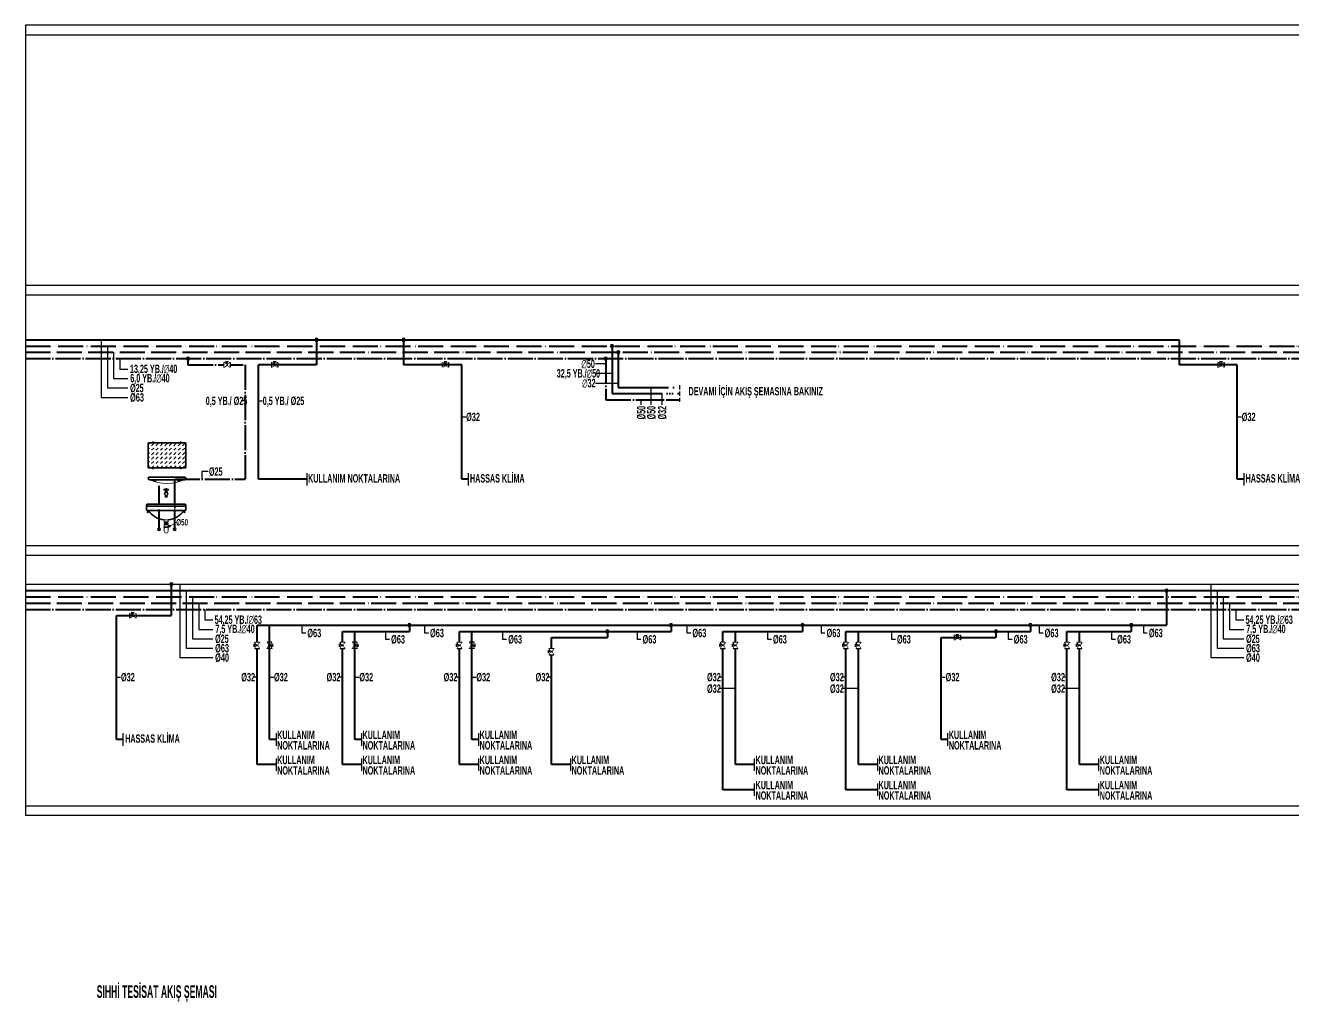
# Model space of a CAD drawing. Header units: centimetres. Extents: x 405464 to 563355, y 50011 to 66875.
# Drawn here: x 519320 to 522351, y 52936 to 55271 of the extents above; entities that cross this region are included whole.
import ezdxf
from ezdxf.enums import TextEntityAlignment as Align

# ---------------------------------------------------------------- set-up
doc = ezdxf.new("R2010")
doc.units = ezdxf.units.CM
for name, pattern in [('SICAKSU1', [75, 60, -6, 0, -3, 0, -6]), ('SIRKUL-1', [78, 60, -6, 0, -3, 0, -3, 0, -6]), ('SOGUKSU1', [72, 60, -6, 0, -6])]:
    doc.linetypes.add(name, pattern=pattern)
doc.layers.add('0-KRCN DI SU', color=41, linetype='D')
for name, color, linetype, lineweight in [('0-KRCN-IST-KÜRESEL VANA', 4, 'Continuous', 25), ('0-KRCN-SHT YUMUŞAK SU ÇAP', 201, 'Continuous', 30), ('0-KRCN-SHT-02CIHAZ', 132, 'Continuous', 25), ('0-KRCN-SHT-03CIHAZ', 120, 'Continuous', 30), ('0-KRCN-SHT-KÜRESEL VANA', 4, 'Continuous', 25), ('0-KRCN-SHT-LAVABO', 171, 'Continuous', 35), ('0-KRCN-SHT-PİSSU-BORU', 220, 'PISSU_LINE50', 40), ('0-KRCN-SHT-PROSES-BORU', 1, '0-Y_LINE', 40), ('0-KRCN-SHT-SICAKSU', 50, 'SICAKSU1', 40), ('0-KRCN-SHT-SIRKULASYON', 145, 'SIRKUL-1', 40), ('0-KRCN-SHT-SOGUKSU', 141, 'SOGUKSU1', 40), ('0-KRCN-SHT-YAZI-ÇAP-TEMSU', 81, 'Continuous', 30)]:
    doc.layers.add(name, color=color, linetype=linetype, lineweight=lineweight)
doc.styles.add('BORU', font='AGENCYR.TTF')
doc.styles.add('CAP', font='ARIALNB.TTF')
doc.styles.add('MUF', font='isocpeur.ttf')
doc.styles.get("Standard").update_dxf_attribs({"font": 'arial.ttf'})
doc.linetypes.add('0-Y_LINE', pattern='A,100,-0.5,["Y",BORU,S=9,R=0,X=0,Y=-4.5],-5', length=105.5)
doc.linetypes.add('D', pattern='A,12,-1,["D",Standard,S=1,R=0,X=-0.1,Y=-0.5],-1.6', length=14.6)
doc.linetypes.add('PISSU_LINE50', pattern='A,50,-10,["C",MUF,S=10,R=0,X=1,Y=-5],0', length=60)

# ---------------------------------------------------------------- blocks, each defined once
blk = doc.blocks.new('0-MEK-SHT-ZKLN-LAV.MUSLUKLU-60')
at = {"layer": '0-KRCN-SHT-LAVABO', "color": 120, "linetype": 'Continuous', "lineweight": 20}
for p, q in [((-23.8, 182.5), (-23.8, 180.4)), ((-22.4, 182.5), (-23.8, 182.5)), ((-22.4, 180.4), (-22.4, 182.5)), ((20.1, 180.4), (20.1, 182.5)), ((20.1, 182.5), (21.5, 182.5)), ((21.5, 182.5), (21.5, 180.4)), ((-31.1, 177.5), (-29.1, 179.5)), ((-31.1, 170.4), (-29.1, 172.4)), ((-31.1, 163.3), (-29.1, 165.4)), ((-25.6, 176), (-22, 179.5)), ((-25.6, 168.9), (-22, 172.4)), ((-25.6, 161.8), (-22, 165.4)), ((-23.8, 180.4), (-22.4, 180.4)), ((-18.5, 176), (-15, 179.5)), ((-18.5, 168.9), (-15, 172.4)), ((-18.5, 161.8), (-15, 165.4)), ((-11.4, 176), (-7.9, 179.5)), ((-11.4, 168.9), (-7.9, 172.4)), ((-11.4, 161.8), (-7.9, 165.4)), ((-4.4, 176), (-0.8, 179.5)), ((-4.4, 168.9), (-0.8, 172.4)), ((-4.4, 161.8), (-0.8, 165.4)), ((2.7, 176), (6.2, 179.5)), ((2.7, 168.9), (6.2, 172.4)), ((2.7, 161.8), (6.2, 165.4)), ((9.8, 176), (13.3, 179.5)), ((9.8, 168.9), (13.3, 172.4)), ((9.8, 161.8), (13.3, 165.4)), ((16.8, 176), (20.4, 179.5)), ((16.8, 168.9), (20.4, 172.4)), ((16.8, 161.8), (20.4, 165.4)), ((21.5, 180.4), (20.1, 180.4)), ((23.9, 176), (27.5, 179.5)), ((23.9, 168.9), (27.5, 172.4)), ((23.9, 161.8), (27.5, 165.4)), ((-31.1, 156.3), (-29.1, 158.3)), ((-31.1, 149.2), (-29.1, 151.2)), ((-31.1, 142.1), (-29.1, 144.1)), ((-25.6, 154.8), (-22, 158.3)), ((-25.6, 147.7), (-22, 151.2)), ((-25.2, 141), (-22, 144.1)), ((-23.8, 139.5), (-23.8, 141.6)), ((-23.8, 141.6), (-22.4, 141.6)), ((-22.4, 141.6), (-22.4, 139.5)), ((-18.5, 154.8), (-15, 158.3)), ((-18.5, 147.7), (-15, 151.2)), ((-18.1, 141), (-15, 144.1)), ((-11.4, 154.8), (-7.9, 158.3)), ((-11.4, 147.7), (-7.9, 151.2)), ((-11, 141), (-7.9, 144.1)), ((-4.4, 154.8), (-0.8, 158.3)), ((-4.4, 147.7), (-0.8, 151.2)), ((-4, 141), (-0.8, 144.1)), ((2.7, 154.8), (6.2, 158.3)), ((2.7, 147.7), (6.2, 151.2)), ((3.1, 141), (6.2, 144.1)), ((9.8, 154.8), (13.3, 158.3)), ((9.8, 147.7), (13.3, 151.2)), ((10.2, 141), (13.3, 144.1)), ((16.8, 154.8), (20.4, 158.3)), ((16.8, 147.7), (20.4, 151.2)), ((17.2, 141), (20.4, 144.1)), ((21.5, 141.6), (20.1, 141.6)), ((20.1, 141.6), (20.1, 139.5)), ((21.5, 139.5), (21.5, 141.6)), ((23.9, 154.8), (27.5, 158.3)), ((23.9, 147.7), (27.5, 151.2)), ((24.3, 141), (27.5, 144.1)), ((-22.4, 139.5), (-23.8, 139.5)), ((20.1, 139.5), (21.5, 139.5)), ((-4.3, 102.2), (-5.3, 99.2)), ((-0.7, 102.6), (-3.8, 102.6)), ((-3.7, 106), (-3.7, 106.8)), ((-3.7, 106), (-3.7, 105.3)), ((-3.3, 103.6), (-3.6, 103.4)), ((-3.6, 103.4), (-3.6, 103.2)), ((-0.9, 103.2), (-3.6, 103.2)), ((-3.5, 107.4), (-3.3, 107.4)), ((-3.5, 104.7), (-3.1, 104.7)), ((-3.3, 107.7), (-3.1, 107.7)), ((-3.3, 107.4), (-2.1, 107.4)), ((-1.2, 103.6), (-3.3, 103.6)), ((-1.4, 107.7), (-3.1, 107.7)), ((-3.1, 104.7), (-1.4, 104.7)), ((-3.1, 104.7), (-3.1, 103.6)), ((-1.9, 108), (-2.6, 108)), ((-2.6, 108), (-2.6, 108)), ((-1.2, 107.4), (-2.1, 107.4)), ((-1.9, 108), (-1.9, 108)), ((-1.2, 107.7), (-1.4, 107.7)), ((-1.1, 104.7), (-1.4, 104.7)), ((-1.4, 104.7), (-1.4, 103.6)), ((-1.1, 107.4), (-1.2, 107.4)), ((-1.2, 103.6), (-0.9, 103.4)), ((-0.9, 103.4), (-0.9, 103.2)), ((-0.8, 106), (-0.8, 106.8)), ((-0.8, 106), (-0.8, 105.3)), ((0.8, 99.2), (-0.2, 102.2)), ((-5.1, 98.7), (-3.8, 97.8)), ((-3.8, 94.1), (-4.1, 96.2)), ((-0.4, 96.2), (-4.1, 96.2)), ((-3.9, 94.6), (-0.6, 94.6)), ((-3.8, 96.2), (-3.8, 100)), ((-3.8, 96.8), (-0.7, 96.8)), ((-3.8, 94.1), (-0.7, 94.1)), ((-0.7, 96.2), (-0.7, 100)), ((-0.7, 97.8), (0.6, 98.7)), ((-0.7, 94.1), (-0.4, 96.2)), ((-5.8, 46.3), (-5.8, 46.1)), ((-5.3, 55.3), (-5.3, 57.9)), ((-5.3, 49.3), (-5.3, 46.8)), ((0.7, 46.8), (-5.3, 46.8)), ((-5.3, 45.6), (0.7, 45.6)), ((-5.3, 45.6), (-5.3, 39.8)), ((-5.2, 52.7), (-5.2, 52.5)), ((-5.2, 50.5), (-5.2, 50.3)), ((0.2, 54.8), (-4.8, 54.8)), ((0.2, 49.8), (-4.8, 49.8)), ((0.2, 53.2), (-4.7, 53.2)), ((-4.7, 52), (0.2, 52)), ((0.2, 51), (-4.7, 51)), ((-4.7, 49.8), (0.2, 49.8)), ((-4.3, 54.8), (-4.3, 53.2)), ((-4.3, 52), (-4.3, 51)), ((-0.3, 54.8), (-0.3, 53.2)), ((-0.3, 52), (-0.3, 51)), ((0.7, 57.9), (0.7, 55.3)), ((0.7, 52.5), (0.7, 52.7)), ((0.7, 50.3), (0.7, 50.5)), ((0.7, 46.8), (0.7, 49.3)), ((0.7, 39.8), (0.7, 45.6)), ((1.2, 46.1), (1.2, 46.3)), ((-2.3, 36.8), (-2.3, 36.8))]:
    blk.add_line(p, q, dxfattribs=at)
at = {"layer": '0-KRCN-SHT-LAVABO', "linetype": 'Continuous'}
for p, q in [((-31.1, 181), (-31.1, 141)), ((28.9, 181), (-31.1, 181)), ((28.9, 141), (28.9, 181)), ((-31.1, 141), (28.9, 141)), ((-31.1, 124.1), (-31.1, 123.9)), ((27, 126), (-29.2, 126)), ((-29.2, 122), (27, 122)), ((28.9, 123.9), (28.9, 124.1)), ((-33.8, 81), (-33.8, 75)), ((-31.8, 83), (27.2, 83)), ((29.2, 81), (29.2, 75)), ((-33.8, 78), (-33.8, 75)), ((-32.3, 71.4), (-32.3, 69.6)), ((-30.8, 71.4), (-32.3, 71.4)), ((-32.3, 69.6), (-30.8, 69.6)), ((27.2, 80), (-31.8, 80)), ((-31.8, 73), (27.2, 73)), ((-30.8, 69.6), (-30.8, 71.4)), ((26.3, 69.6), (26.3, 71.4)), ((26.3, 71.4), (27.7, 71.4)), ((27.7, 69.6), (26.3, 69.6)), ((27.7, 71.4), (27.7, 69.6)), ((29.2, 75), (29.2, 78))]:
    blk.add_line(p, q, dxfattribs=at)
at = {"layer": '0-KRCN-SHT-LAVABO', "color": 120, "lineweight": 20}
blk.add_line((3.5, 47.7), (14.2, 53.7), dxfattribs=at)
at = {"layer": '0-KRCN-SHT-LAVABO', "color": 120, "linetype": 'Continuous', "lineweight": 20}
for centre in [(-19.9, 119.3), (17.6, 119.3)]:
    blk.add_circle(centre, 0.409, dxfattribs=at)
at = {"layer": '0-KRCN-SHT-LAVABO', "linetype": 'Continuous'}
for centre in [(-13.5, 42.9), (11.3, 42.9)]:
    blk.add_circle(centre, 1.84, dxfattribs=at)
for centre, radius, start, end in [((-29.2, 124.1), 1.9, 90, 180), ((-29.2, 123.9), 1.9, 180, 270), ((27, 124.1), 1.9, 0, 90), ((27, 123.9), 1.9, 270, 0), ((-31.8, 81), 2, 90, 180), ((27.2, 81), 2, 0, 90), ((-31.8, 78), 2, 90, 180), ((-31.8, 75), 2, 180, 270), ((-2.3, 92), 34.3, 213.6941, 264.9756), ((-2.3, 92), 34.3, 275.0244, 326.3059), ((27.2, 78), 2, 0, 90), ((27.2, 75), 2, 270, 0)]:
    blk.add_arc(centre, radius, start, end, dxfattribs=at)
at = {"layer": '0-KRCN-SHT-LAVABO', "color": 120, "linetype": 'Continuous', "lineweight": 20}
for centre, radius, start, end in [((-1.1, 188.2), 72.1, 246.4775, 293.4812), ((-20.1, 118.8), 1.62, 339.8952, 169.616), ((-5.3, 106), 0.843, 54.2766, 180), ((-5.3, 106), 0.843, 180, 305.7234), ((-4.3, 107.6), 0.963, 239.9637, 304.3026), ((-4.3, 104.5), 0.963, 55.6974, 122.8475), ((-3.8, 102.1), 0.5, 90, 162), ((-3.1, 102.6), 0.781, 131.2718, 180.0396), ((-2.3, 100), 1.54, 0, 180), ((-1.4, 106), 2.41, 146.633, 162.6726), ((-1.4, 106), 2.41, 197.4576, 213.367), ((-3.6, 103.1), 0.12, 90, 131.2718), ((-3.3, 107.5), 0.15, 90, 270), ((-2.3, 106.8), 1.26, 106.6015, 134.4153), ((-2.3, 106), 0.843, 0, 180), ((-2.3, 106), 0.843, 180, 0), ((-2.3, 106), 2.05, 90, 100.1642), ((-2.3, 106), 2.05, 79.8358, 90), ((-2.3, 106.8), 1.26, 45.5847, 73.3985), ((-1.2, 107.5), 0.15, 270, 90), ((-3.1, 106), 2.41, 17.4576, 33.367), ((-3.1, 106), 2.41, 326.633, 342.5424), ((-0.9, 103.1), 0.12, 48.7282, 90), ((-1.4, 102.6), 0.781, 359.9604, 48.7282), ((-0.2, 107.6), 0.963, 235.6974, 300.0363), ((-0.2, 104.5), 0.963, 59.9637, 124.3026), ((-0.7, 102.1), 0.5, 18, 90), ((0.8, 106), 0.843, 0, 125.7234), ((0.8, 106), 0.843, 234.2766, 0), ((17.7, 118.8), 1.62, 10.384, 200.1048), ((-4.8, 99.1), 0.5, 162, 234), ((0.3, 99.1), 0.5, 306, 18), ((-5.3, 46.3), 0.5, 90, 180), ((-5.3, 46.1), 0.5, 180, 270), ((-4.8, 55.3), 0.5, 180, 270), ((-4.8, 49.3), 0.5, 90, 180), ((-4.7, 52.7), 0.5, 90, 180), ((-4.7, 52.5), 0.5, 180, 270), ((-4.7, 50.5), 0.5, 90, 180), ((-4.7, 50.3), 0.5, 180, 270), ((-2.3, 92), 34.3, 266.6528, 273.3472), ((0.2, 55.3), 0.5, 270, 0), ((0.2, 52.7), 0.5, 0, 90), ((0.2, 52.5), 0.5, 270, 0), ((0.2, 50.5), 0.5, 0, 90), ((0.2, 50.3), 0.5, 270, 0), ((0.2, 49.3), 0.5, 0, 90), ((0.7, 46.3), 0.5, 0, 90), ((0.7, 46.1), 0.5, 270, 0), ((-2.3, 39.8), 3, 180, 270), ((-2.3, 39.8), 3, 270, 0)]:
    blk.add_arc(centre, radius, start, end, dxfattribs=at)
at = {"layer": '0-KRCN-SHT-PİSSU-BORU', "ltscale": 0.5}
blk.add_line((0.7, 48.2), (2, 48.2), dxfattribs=at)
blk.add_arc((2, 46.2), 2, 0, 90, dxfattribs=at)
at = {"layer": '0-KRCN-SHT-SICAKSU', "ltscale": 0.5}
blk.add_line((-13.5, 44.7), (-13.5, 114), dxfattribs=at)
at = {"layer": '0-KRCN-SHT-SOGUKSU', "ltscale": 0.5}
blk.add_line((11.3, 44.7), (11.3, 106), dxfattribs=at)
at = {"layer": '0-KRCN-SHT-LAVABO', "color": 120, "lineweight": 20, "style": 'CAP', "width": 0.7}
blk.add_text('%%C50', height=10, dxfattribs=at).set_placement((23.2, 54), align=Align.MIDDLE)
blk = doc.blocks.new('0-MEK-SHT-KÜRESELVANA')
at = {"layer": '0-KRCN-IST-KÜRESEL VANA'}
blk.add_hatch(color=256, dxfattribs=at).paths.add_polyline_path([(1.4, 0, 1), (-1.4, 0, 1)])
for p, q in [((-1.1, 0.9), (-4.2, 3)), ((-4.2, -3.1), (-4.2, 3)), ((-4.2, 3), (-4.2, -3.1)), ((-2.4, 4.6), (2.3, 4.6)), ((0, 4.6), (-2.4, 4.6)), ((0, 0), (0, 4.6)), ((2.3, 4.6), (0, 4.6)), ((1.1, 0.8), (4.3, 3)), ((4.3, -3.1), (4.3, 3)), ((4.3, 3), (4.3, -3.1)), ((-4.2, -3.1), (-1.1, -0.9)), ((4.3, -3.1), (1.1, -0.8))]:
    blk.add_line(p, q, dxfattribs=at)
for points in [[(-4.5, 3.7), (-5, 3.7), (-5, -3.8), (-4.5, -3.8)], [(4.6, 3.7), (5, 3.7), (5, -3.8), (4.6, -3.8)]]:
    blk.add_lwpolyline(points, close=True, dxfattribs=at)
blk.add_circle((0, 0), 1.42, dxfattribs=at)
blk.add_wipeout([(4.3, 3), (4.3, -3.1), (1.1, -0.9), (1.2, -0.8), (1.2, -0.7), (1.2, -0.7), (1.3, -0.6), (1.3, -0.5), (1.4, -0.4), (1.4, -0.3), (1.4, -0.2), (1.4, -0.1), (1.4, 0), (1.4, 0.1), (1.4, 0.2), (1.4, 0.2), (1.4, 0.3), (1.4, 0.4), (1.3, 0.5), (1.3, 0.6), (1.2, 0.7), (1.2, 0.7), (1.2, 0.8), (1.1, 0.8), (1.1, 0.9)]).dxf.layer = '0-KRCN-IST-KÜRESEL VANA'
blk.add_wipeout([(-4.2, 3), (-4.2, -3.1), (-1.1, -0.9), (-1.2, -0.8), (-1.2, -0.7), (-1.2, -0.7), (-1.3, -0.6), (-1.3, -0.5), (-1.4, -0.4), (-1.4, -0.3), (-1.4, -0.2), (-1.4, -0.1), (-1.4, 0), (-1.4, 0.1), (-1.4, 0.2), (-1.4, 0.2), (-1.4, 0.3), (-1.4, 0.4), (-1.3, 0.5), (-1.3, 0.6), (-1.2, 0.7), (-1.2, 0.7), (-1.2, 0.8), (-1.1, 0.8), (-1.1, 0.9)]).dxf.layer = '0-KRCN-IST-KÜRESEL VANA'
blk = doc.blocks.new('DONUT')
at = {"layer": '0-KRCN-SHT-03CIHAZ'}
blk.add_hatch(color=256, dxfattribs=at).paths.add_polyline_path([(2.5, 0, 1), (-2.5, 0, 1)])
blk.add_circle((0, 0), 2.5, dxfattribs=at)

msp = doc.modelspace()

# ---------------------------------------------------------------- linework, layer by layer
at = {"layer": '0-KRCN DI SU', "linetype": 'D', "ltscale": 5}
msp.add_line((519319.8, 53934.1), (541811, 53934.1), dxfattribs=at)
at = {"layer": '0-KRCN-SHT YUMUŞAK SU ÇAP', "linetype": 'Continuous'}
for p, q in [((519500.9, 54519.1), (519500.9, 54381.3)), ((519500.9, 54381.3), (519565, 54381.3)), ((520363.4, 54334.6), (520373.2, 54334.6)), ((522218.5, 54334.6), (522228.3, 54334.6)), ((519689.4, 53934.1), (519689.4, 53758.8)), ((522155, 53934.1), (522155, 53758.8)), ((519704.4, 53919.1), (519704.4, 53781.3)), ((522170, 53919.1), (522170, 53781.3)), ((519981.1, 53836.6), (519981.1, 53817.9)), ((520274.4, 53836.6), (520274.4, 53817.9)), ((520902.1, 53836.6), (520902.1, 53817.9)), ((521222.8, 53836.6), (521222.8, 53817.9)), ((521744.5, 53836.6), (521744.5, 53817.9)), ((521993.8, 53836.6), (521993.8, 53817.9)), ((519981.1, 53817.9), (519990.5, 53817.9)), ((520181.4, 53821.6), (520181.4, 53802.9)), ((520181.4, 53802.9), (520190.8, 53802.9)), ((520274.4, 53817.9), (520283.9, 53817.9)), ((520461.3, 53821.6), (520461.3, 53802.9)), ((520461.3, 53802.9), (520470.8, 53802.9)), ((520782.7, 53821.6), (520782.7, 53802.9)), ((520782.7, 53802.9), (520792.1, 53802.9)), ((520902.1, 53817.9), (520911.5, 53817.9)), ((521094.6, 53821.6), (521094.6, 53802.9)), ((521094.6, 53802.9), (521104.1, 53802.9)), ((521222.8, 53817.9), (521232.2, 53817.9)), ((521391.1, 53821.6), (521391.1, 53802.9)), ((521391.1, 53802.9), (521400.6, 53802.9)), ((521670.5, 53821.6), (521670.5, 53802.9)), ((521670.5, 53802.9), (521680, 53802.9)), ((521744.5, 53817.9), (521753.9, 53817.9)), ((521917.7, 53821.6), (521917.7, 53802.9)), ((521917.7, 53802.9), (521927.2, 53802.9)), ((521993.8, 53817.9), (522003.2, 53817.9)), ((519704.4, 53781.3), (519768.5, 53781.3)), ((522170, 53781.3), (522234.1, 53781.3)), ((519689.4, 53758.8), (519768.5, 53758.8)), ((522155, 53758.8), (522234.1, 53758.8)), ((519538, 53712.1), (519547.7, 53712.1)), ((519874, 53712.1), (519863.8, 53712.1)), ((519904, 53712.1), (519913.8, 53712.1)), ((520078.1, 53712.1), (520067.9, 53712.1)), ((520108.1, 53712.1), (520117.8, 53712.1)), ((520358, 53712.1), (520347.9, 53712.1)), ((520388, 53712.1), (520397.8, 53712.1)), ((520578, 53712.1), (520567.9, 53712.1)), ((520988, 53712.1), (520977.9, 53712.1)), ((521282.2, 53712.1), (521272.1, 53712.1)), ((521510.3, 53712.1), (521520, 53712.1)), ((521811.1, 53712.1), (521801, 53712.1)), ((521018, 53684.5), (520977.9, 53684.5)), ((521312.2, 53684.5), (521272.1, 53684.5)), ((521841.1, 53684.5), (521801, 53684.5))]:
    msp.add_line(p, q, dxfattribs=at)
at = {"layer": '0-KRCN-SHT-02CIHAZ', "color": 8}
for p, q in [((542151.7, 55271.3), (519319.8, 55271.3)), ((519319.8, 55271.3), (519319.8, 53381.3)), ((519319.8, 55248.8), (542151.7, 55248.8)), ((542151.7, 54648.8), (519319.8, 54648.8)), ((519319.8, 54626.3), (542151.7, 54626.3)), ((542151.7, 54026.3), (519319.8, 54026.3)), ((519319.8, 54003.8), (542151.7, 54003.8)), ((519319.8, 53403.8), (542151.7, 53403.8)), ((542151.7, 53381.3), (519319.8, 53381.3))]:
    msp.add_line(p, q, dxfattribs=at)
at = {"layer": '0-KRCN-SHT-PROSES-BORU'}
for p, q in [((519319.8, 54519.1), (522079.4, 54519.1)), ((520016.1, 54519.1), (520016.1, 54459.1)), ((520224.4, 54519.1), (520224.4, 54459.1)), ((522079.4, 54519.1), (522079.4, 54459.1)), ((519877.1, 54185.3), (519877.1, 54459.1)), ((520363.4, 54185.3), (520363.4, 54459.1)), ((522218.5, 54185.3), (522218.5, 54459.1)), ((519993.1, 54185.3), (519877.1, 54185.3)), ((520378.8, 54185.3), (520363.4, 54185.3)), ((522233.8, 54185.3), (522218.5, 54185.3)), ((519668.8, 53934.1), (519668.8, 53859.1)), ((519319.8, 53919.1), (541811, 53919.1)), ((522049.1, 53919.1), (522049.1, 53836.6)), ((519538, 53562.8), (519538, 53859.1)), ((519874, 53836.6), (522049.1, 53836.6)), ((519874, 53502.8), (519874, 53836.6)), ((520238.4, 53836.6), (520238.4, 53821.6)), ((520864.1, 53836.6), (520864.1, 53821.6)), ((521178.4, 53836.6), (521178.4, 53821.6)), ((521723.6, 53836.6), (521723.6, 53821.6)), ((521964.8, 53836.6), (521964.8, 53821.6)), ((520078.1, 53502.8), (520078.1, 53821.6)), ((520078.1, 53821.6), (520238.4, 53821.6)), ((520358, 53502.8), (520358, 53821.6)), ((520358, 53821.6), (520864.1, 53821.6)), ((520578, 53502.8), (520578, 53806.6)), ((520578, 53806.6), (520711.8, 53806.6)), ((520711.8, 53821.6), (520711.8, 53806.6)), ((520988, 53821.6), (521178.4, 53821.6)), ((520988, 53442.8), (520988, 53821.6)), ((521018, 53502.8), (521018, 53821.6)), ((521282.2, 53442.8), (521282.2, 53821.6)), ((521312.2, 53502.8), (521312.2, 53821.6)), ((521510.3, 53562.8), (521510.3, 53806.6)), ((521641.1, 53821.6), (521641.1, 53806.6)), ((521811.1, 53821.6), (521964.8, 53821.6)), ((521811.1, 53442.8), (521811.1, 53821.6)), ((521841.1, 53502.8), (521841.1, 53821.6)), ((519553.3, 53562.8), (519538, 53562.8)), ((519919.3, 53562.8), (519904, 53562.8)), ((520123.4, 53562.8), (520108.1, 53562.8)), ((520403.3, 53562.8), (520388, 53562.8)), ((521525.6, 53562.8), (521510.3, 53562.8)), ((519919.3, 53502.8), (519874, 53502.8)), ((520123.4, 53502.8), (520078.1, 53502.8)), ((520403.3, 53502.8), (520358, 53502.8)), ((520623.3, 53502.8), (520578, 53502.8)), ((521063.3, 53502.8), (521018, 53502.8)), ((521357.6, 53502.8), (521312.2, 53502.8)), ((521886.4, 53502.8), (521841.1, 53502.8)), ((521063.3, 53442.8), (520988, 53442.8)), ((521357.6, 53442.8), (521282.2, 53442.8)), ((521886.4, 53442.8), (521811.1, 53442.8))]:
    msp.add_line(p, q, dxfattribs=at)
at = {"layer": '0-KRCN-SHT-SICAKSU'}
for p, q in [((519319.8, 54489.1), (529066.1, 54489.1)), ((519319.8, 53889.1), (525302.9, 53889.1))]:
    msp.add_line(p, q, dxfattribs=at)
at = {"layer": '0-KRCN-SHT-SICAKSU', "ltscale": 2}
for p, q in [((520738, 54489.1), (520738, 54405.3)), ((520738, 54405.3), (520884.1, 54405.3))]:
    msp.add_line(p, q, dxfattribs=at)
at = {"layer": '0-KRCN-SHT-SIRKULASYON'}
for p, q in [((519319.8, 54504.1), (529081.1, 54504.1)), ((519319.8, 53904.1), (525317.9, 53904.1))]:
    msp.add_line(p, q, dxfattribs=at)
at = {"layer": '0-KRCN-SHT-SIRKULASYON', "ltscale": 2}
for p, q in [((520723, 54504.1), (520723, 54390.3)), ((520723, 54390.3), (520884.1, 54390.3))]:
    msp.add_line(p, q, dxfattribs=at)
at = {"layer": '0-KRCN-SHT-SOGUKSU'}
for p, q in [((519319.8, 54474.1), (529051.1, 54474.1)), ((519708.8, 54474.1), (519708.8, 54459.1)), ((520708, 54474.1), (520708, 54375.3)), ((519708.8, 54459.1), (519845.4, 54459.1)), ((519845.4, 54459.1), (519845.4, 54185.3)), ((520708, 54375.3), (520884.1, 54375.3)), ((519677, 54185.3), (519845.4, 54185.3)), ((519677, 54160.4), (519677, 54185.3)), ((519319.8, 53874.1), (541811, 53874.1))]:
    msp.add_line(p, q, dxfattribs=at)
at = {"layer": '0-KRCN-SHT-YAZI-ÇAP-TEMSU', "linetype": 'Continuous'}
for p, q in [((519515.9, 54504.1), (519515.9, 54403.8)), ((519530.9, 54489.1), (519530.9, 54426.3)), ((519545.9, 54474.1), (519545.9, 54448.8)), ((519545.9, 54448.8), (519565, 54448.8)), ((520708, 54461.2), (520683.1, 54461.2)), ((520723, 54438.3), (520683.1, 54438.3)), ((519530.9, 54426.3), (519565, 54426.3)), ((520738, 54414.5), (520683.1, 54414.5)), ((520884.1, 54410.3), (520884.1, 54400.3)), ((519515.9, 54403.8), (519565, 54403.8)), ((520816.9, 54363.2), (520816.9, 54405.3)), ((520842.8, 54363.2), (520842.8, 54390.3)), ((520884.1, 54395.3), (520884.1, 54385.3)), ((520884.1, 54380.3), (520884.1, 54370.3)), ((519845.4, 54373), (519835.6, 54373)), ((519877.1, 54373), (519886.8, 54373)), ((520792.8, 54363.2), (520792.8, 54375.3)), ((519757.1, 54203.8), (519742.1, 54203.8)), ((519742.1, 54203.8), (519742.1, 54185.3)), ((519993.1, 54200.3), (519993.1, 54170.3)), ((520378.8, 54200.3), (520378.8, 54170.3)), ((522233.8, 54200.3), (522233.8, 54170.3)), ((519719.4, 53904.1), (519719.4, 53803.8)), ((522185, 53904.1), (522185, 53803.8)), ((519734.4, 53889.1), (519734.4, 53826.3)), ((519749.4, 53874.1), (519749.4, 53848.8)), ((522200, 53889.1), (522200, 53826.3)), ((522215, 53874.1), (522215, 53848.8)), ((519749.4, 53848.8), (519768.5, 53848.8)), ((522215, 53848.8), (522234.1, 53848.8)), ((519719.4, 53803.8), (519768.5, 53803.8)), ((519734.4, 53826.3), (519768.5, 53826.3)), ((522185, 53803.8), (522234.1, 53803.8)), ((522200, 53826.3), (522234.1, 53826.3)), ((519553.3, 53577.8), (519553.3, 53547.8)), ((519919.3, 53577.8), (519919.3, 53547.8)), ((520123.4, 53577.8), (520123.4, 53547.8)), ((520403.3, 53577.8), (520403.3, 53547.8)), ((521525.6, 53577.8), (521525.6, 53547.8)), ((519919.3, 53517.8), (519919.3, 53487.8)), ((520123.4, 53517.8), (520123.4, 53487.8)), ((520403.3, 53517.8), (520403.3, 53487.8)), ((520623.3, 53517.8), (520623.3, 53487.8)), ((521063.3, 53517.8), (521063.3, 53487.8)), ((521357.6, 53517.8), (521357.6, 53487.8)), ((521886.4, 53517.8), (521886.4, 53487.8)), ((521063.3, 53457.8), (521063.3, 53427.8)), ((521357.6, 53457.8), (521357.6, 53427.8)), ((521886.4, 53457.8), (521886.4, 53427.8))]:
    msp.add_line(p, q, dxfattribs=at)

# ---------------------------------------------------------------- block references
at = {"layer": '0-KRCN-SHT-03CIHAZ', "xscale": -1.5, "yscale": 1.5, "zscale": 1.5}
for p in [(520016.1, 54519.1), (520224.4, 54519.1), (520723, 54504.1), (519708.8, 54474.1), (520708, 54474.1), (520738, 54489.1), (519668.8, 53934.1), (522049.1, 53919.1), (520238.4, 53836.6), (520864.1, 53836.6), (521178.4, 53836.6), (521723.6, 53836.6), (521964.8, 53836.6), (520711.8, 53821.6), (521641.1, 53821.6)]:
    msp.add_blockref('DONUT', p, dxfattribs=at)
at = {"layer": '0-KRCN-SHT-KÜRESEL VANA', "xscale": 1.5, "yscale": 1.5, "zscale": 1.5}
msp.add_blockref('0-MEK-SHT-KÜRESELVANA', (521549.1, 53806.6), dxfattribs=at)
at = {"layer": '0-KRCN-SHT-KÜRESEL VANA', "xscale": 1.5, "yscale": 1.5, "zscale": 1.5, "rotation": 270}
for p in [(519904, 53788.2), (520108.1, 53788.2), (520388, 53788.2)]:
    msp.add_blockref('0-MEK-SHT-KÜRESELVANA', p, dxfattribs=at)
at = {"layer": '0-KRCN-SHT-LAVABO', "xscale": 1.5, "yscale": 1.5, "zscale": 1.5}
msp.add_blockref('0-MEK-SHT-ZKLN-LAV.MUSLUKLU-60', (519660, 54001.4), dxfattribs=at)

# ---------------------------------------------------------------- texts
at = {"layer": '0-KRCN-SHT YUMUŞAK SU ÇAP', "linetype": 'Continuous', "style": 'CAP', "width": 0.7}
for s, p in [('Ø63', (519570.3, 54381.3)), ('Ø32', (520374, 54334.6)), ('Ø32', (522229, 54334.6)), ('Ø63', (519994.3, 53817.6)), ('Ø63', (520194.6, 53802.6)), ('Ø63', (520287.7, 53817.6)), ('Ø63', (520474.6, 53802.6)), ('Ø63', (520795.9, 53802.6)), ('Ø63', (520915.3, 53817.6)), ('Ø63', (521107.9, 53802.6)), ('Ø63', (521236, 53817.6)), ('Ø63', (521404.4, 53802.6)), ('Ø63', (521683.8, 53802.6)), ('Ø63', (521757.7, 53817.6)), ('Ø63', (521931, 53802.6)), ('Ø63', (522007, 53817.6)), ('Ø63', (519773.7, 53781.3)), ('Ø63', (522239.4, 53781.3)), ('Ø40', (519773.7, 53758.8)), ('Ø40', (522239.3, 53758.8)), ('Ø32', (519548.5, 53712.1)), ('Ø32', (519836.1, 53712.1)), ('Ø32', (519914.5, 53712.1)), ('Ø32', (520040.1, 53712.1)), ('Ø32', (520118.6, 53712.1)), ('Ø32', (520320.1, 53712.1)), ('Ø32', (520398.5, 53712.1)), ('Ø32', (520540.1, 53712.1)), ('Ø32', (520950.1, 53712.1)), ('Ø32', (521244.3, 53712.1)), ('Ø32', (521520.8, 53712.1)), ('Ø32', (521773.2, 53712.1)), ('Ø32', (520950.1, 53684.5)), ('Ø32', (521244.3, 53684.5)), ('Ø32', (521773.2, 53684.5))]:
    msp.add_text(s, height=20, dxfattribs=at).set_placement(p, align=Align.MIDDLE_LEFT)
at = {"layer": '0-KRCN-SHT-YAZI-ÇAP-TEMSU', "linetype": 'Continuous', "style": 'CAP', "width": 0.6}
for s, p in [('∅50', (520649.8, 54451.6)), ('32,5 YB./∅50', (520590.8, 54428.8)), ('∅32', (520651.5, 54405.6)), ('DEVAMI İÇİN AKIŞ ŞEMASINA BAKINIZ', (520905.9, 54386)), ('KULLANIM NOKTALARINA', (519996, 54177.6)), ('HASSAS KLİMA ', (520383.3, 54177.6)), ('HASSAS KLİMA ', (522238.4, 54177.6)), ('HASSAS KLİMA ', (519558.6, 53555.1)), ('KULLANIM ', (519922.2, 53563.9)), ('NOKTALARINA', (519922.2, 53538.9)), ('KULLANIM ', (520126.3, 53563.9)), ('NOKTALARINA', (520126.3, 53538.9)), ('KULLANIM ', (520406.3, 53563.9)), ('NOKTALARINA', (520406.3, 53538.9)), ('KULLANIM ', (521528.5, 53563.9)), ('NOKTALARINA', (521528.5, 53538.9)), ('KULLANIM ', (519922.2, 53503.9)), ('NOKTALARINA', (519922.2, 53478.9)), ('KULLANIM ', (520126.3, 53503.9)), ('NOKTALARINA', (520126.3, 53478.9)), ('KULLANIM ', (520406.3, 53503.9)), ('NOKTALARINA', (520406.3, 53478.9)), ('KULLANIM ', (520626.3, 53503.9)), ('NOKTALARINA', (520626.3, 53478.9)), ('KULLANIM ', (521066.3, 53503.9)), ('NOKTALARINA', (521066.3, 53478.9)), ('KULLANIM ', (521360.5, 53503.9)), ('NOKTALARINA', (521360.5, 53478.9)), ('KULLANIM ', (521889.4, 53503.9)), ('NOKTALARINA', (521889.4, 53478.9)), ('KULLANIM ', (521066.3, 53443.9)), ('NOKTALARINA', (521066.3, 53418.9)), ('KULLANIM ', (521360.5, 53443.9)), ('NOKTALARINA', (521360.5, 53418.9)), ('KULLANIM ', (521889.4, 53443.9)), ('NOKTALARINA', (521889.4, 53418.9))]:
    msp.add_text(s, height=20, dxfattribs=at).set_placement(p)
for s, height, p in [('13,25 YB./∅40', 20, (519570, 54449.5)), ('6,0 YB./∅40', 20, (519570.7, 54427.4)), ('Ø25', 20, (519570.3, 54403.8)), ('0,5 YB./ Ø25', 20, (519751.3, 54373)), ('0,5 YB./ Ø25', 20, (519887.6, 54373)), ('54,25 YB./∅63', 20, (519772.4, 53849.5)), ('7,5 YB./∅40', 20, (519774.3, 53827.4)), ('54,25 YB./∅63', 20, (522238, 53849.5)), ('7,5 YB./∅40', 20, (522239.9, 53827.4)), ('Ø25', 20, (519773.7, 53803.8)), ('Ø25', 20, (522239.4, 53803.8)), ('SIHHİ TESİSAT AKIŞ ŞEMASI', 30, (519490.5, 52959.8))]:
    msp.add_text(s, height=height, dxfattribs=at).set_placement(p, align=Align.MIDDLE_LEFT)
for s, p in [('Ø50', (520792.8, 54360.9)), ('Ø50', (520816.9, 54360.9)), ('Ø32', (520842.8, 54360.9))]:
    msp.add_text(s, height=20, rotation=90, dxfattribs=at).set_placement(p, align=Align.MIDDLE_RIGHT)
msp.add_text('%%C25', height=20, dxfattribs=at).set_placement((519775.1, 54203.8), align=Align.MIDDLE_CENTER)

# ---------------------------------------------------------------- next in the draw order: linework, layer by layer
at = {"layer": '0-KRCN-SHT-PROSES-BORU'}
for p, q in [((519904, 53562.8), (519904, 53836.6)), ((520108.1, 53562.8), (520108.1, 53821.6)), ((520388, 53562.8), (520388, 53821.6)), ((521282.2, 53821.6), (521723.6, 53821.6)), ((521510.3, 53806.6), (521641.1, 53806.6))]:
    msp.add_line(p, q, dxfattribs=at)

# ---------------------------------------------------------------- next in the draw order: block references
at = {"layer": '0-KRCN-SHT-KÜRESEL VANA', "yscale": 1.5, "zscale": 1.5}
for p, xscale in [((519802.3, 54459.1), 1.5), ((519915.9, 54459.1), 1.5), ((520324.6, 54459.1), -1.5), ((522179.6, 54459.1), -1.5), ((519576.8, 53859.1), 1.5)]:
    msp.add_blockref('0-MEK-SHT-KÜRESELVANA', p, dxfattribs=dict(at, xscale=xscale))
at = {"layer": '0-KRCN-SHT-KÜRESEL VANA', "xscale": -1.5, "yscale": 1.5, "zscale": 1.5}
for p, rotation in [((519874, 53788.2), 89.99999999999955), ((520078.1, 53788.2), 89.99999999999959), ((520358, 53788.2), 89.9999999999996), ((520578, 53773.2), 89.99999999999959), ((520988, 53788.2), 89.99999999999959), ((521018, 53788.2), 89.99999999999959), ((521282.2, 53788.2), 89.99999999999957), ((521312.2, 53788.2), 89.99999999999959), ((521811.1, 53788.2), 89.99999999999957), ((521841.1, 53788.2), 89.99999999999959)]:
    msp.add_blockref('0-MEK-SHT-KÜRESELVANA', p, dxfattribs=dict(at, rotation=rotation))

# ---------------------------------------------------------------- next in the draw order: linework, layer by layer
at = {"layer": '0-KRCN-SHT-PROSES-BORU'}
for p, q in [((520016.1, 54459.1), (519877.1, 54459.1)), ((520363.4, 54459.1), (520224.4, 54459.1)), ((522218.5, 54459.1), (522079.4, 54459.1)), ((519538, 53859.1), (519668.8, 53859.1))]:
    msp.add_line(p, q, dxfattribs=at)

doc.saveas('drawing.dxf')
